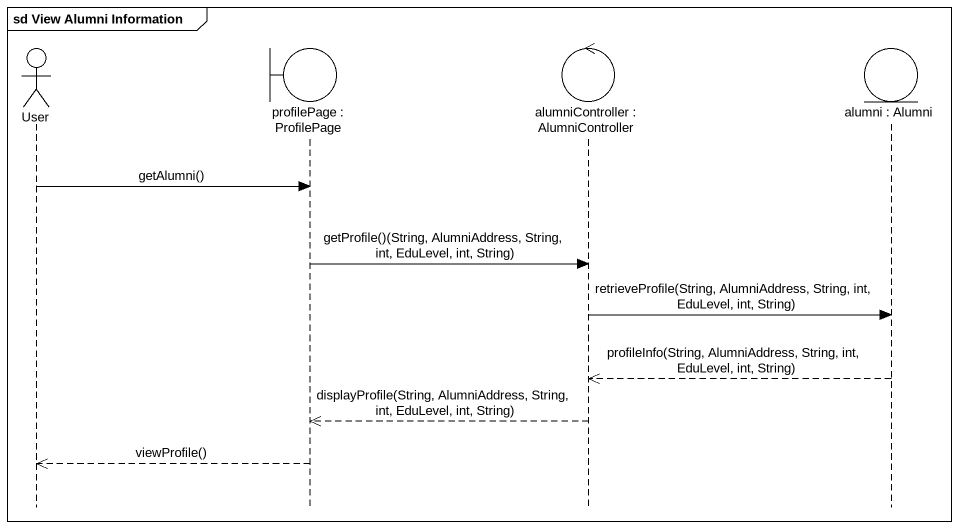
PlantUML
@startuml
mainframe sd View Alumni Information
hide footbox
actor User
boundary "profilePage : ProfilePage" as profilePage
control "alumniController : AlumniController" as alumniController
entity "alumni : Alumni" as alumni

User -> profilePage : getAlumni()
profilePage -> alumniController : getProfile()(String, AlumniAddress, String, int, EduLevel, int, String)
alumniController -> alumni : retrieveProfile(String, AlumniAddress, String, int, EduLevel, int, String)
alumni -->> alumniController : profileInfo(String, AlumniAddress, String, int, EduLevel, int, String)
alumniController -->> profilePage : displayProfile(String, AlumniAddress, String, int, EduLevel, int, String)
profilePage -->> User : viewProfile()
@enduml
